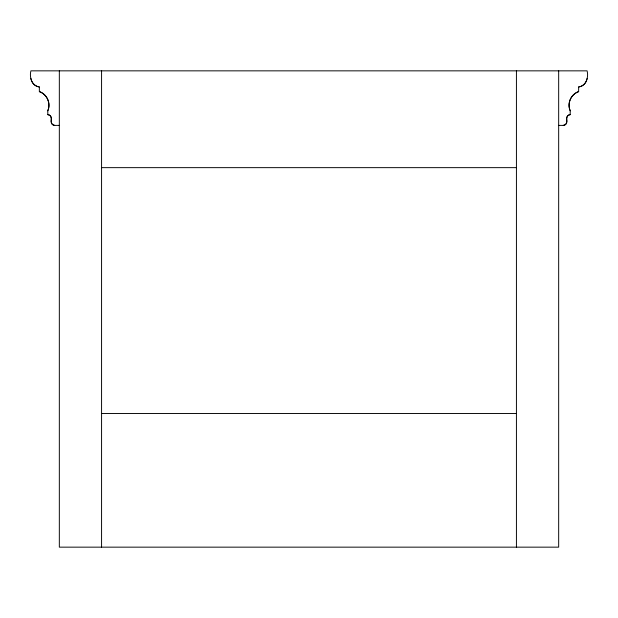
<?xml version="1.0" encoding="UTF-8"?>
<svg xmlns="http://www.w3.org/2000/svg" width="618" height="618" viewBox="0 0 618 618"><rect width="100%" height="100%" fill="white"/><g stroke="black" fill="none" stroke-linecap="round" stroke-linejoin="round"><path stroke-width="0.93" d="M59.537 125.392L54.716 125.392A4.11 4.11 0 0 1 51.248 120A4.079 4.079 0 0 0 47.802 114.639L47.802 110.8A14.407 14.407 0 0 0 39.351 91.588L39.351 86.983C31.873 86.118 29.2 77.273 30.9 70.846L587.1 70.846C588.799 77.273 586.127 86.118 578.649 86.983L578.649 91.588A14.407 14.407 0 0 0 570.198 110.8L570.198 114.639A4.079 4.079 0 0 0 566.752 120A4.11 4.11 0 0 1 563.284 125.392L558.463 125.392M47.802 110.8C51.101 103.484 46.976 94.098 39.351 91.588M578.649 91.588C571.024 94.098 566.899 103.484 570.198 110.8M563.284 125.392C570.012 124.736 563.485 115.288 570.198 114.639M101.576 167.648L516.424 167.648M101.576 413.481L516.424 413.481M47.802 114.639C54.515 115.288 47.988 124.736 54.716 125.392M558.672 70.846L558.672 547.154L59.328 547.154L59.328 70.846M516.424 70.846L516.424 547.154M101.576 70.846L101.576 547.154M39.351 86.983A9.934 9.934 0 0 1 30.9 78.532M587.1 78.532A9.934 9.934 0 0 1 578.649 86.983"/></g></svg>
